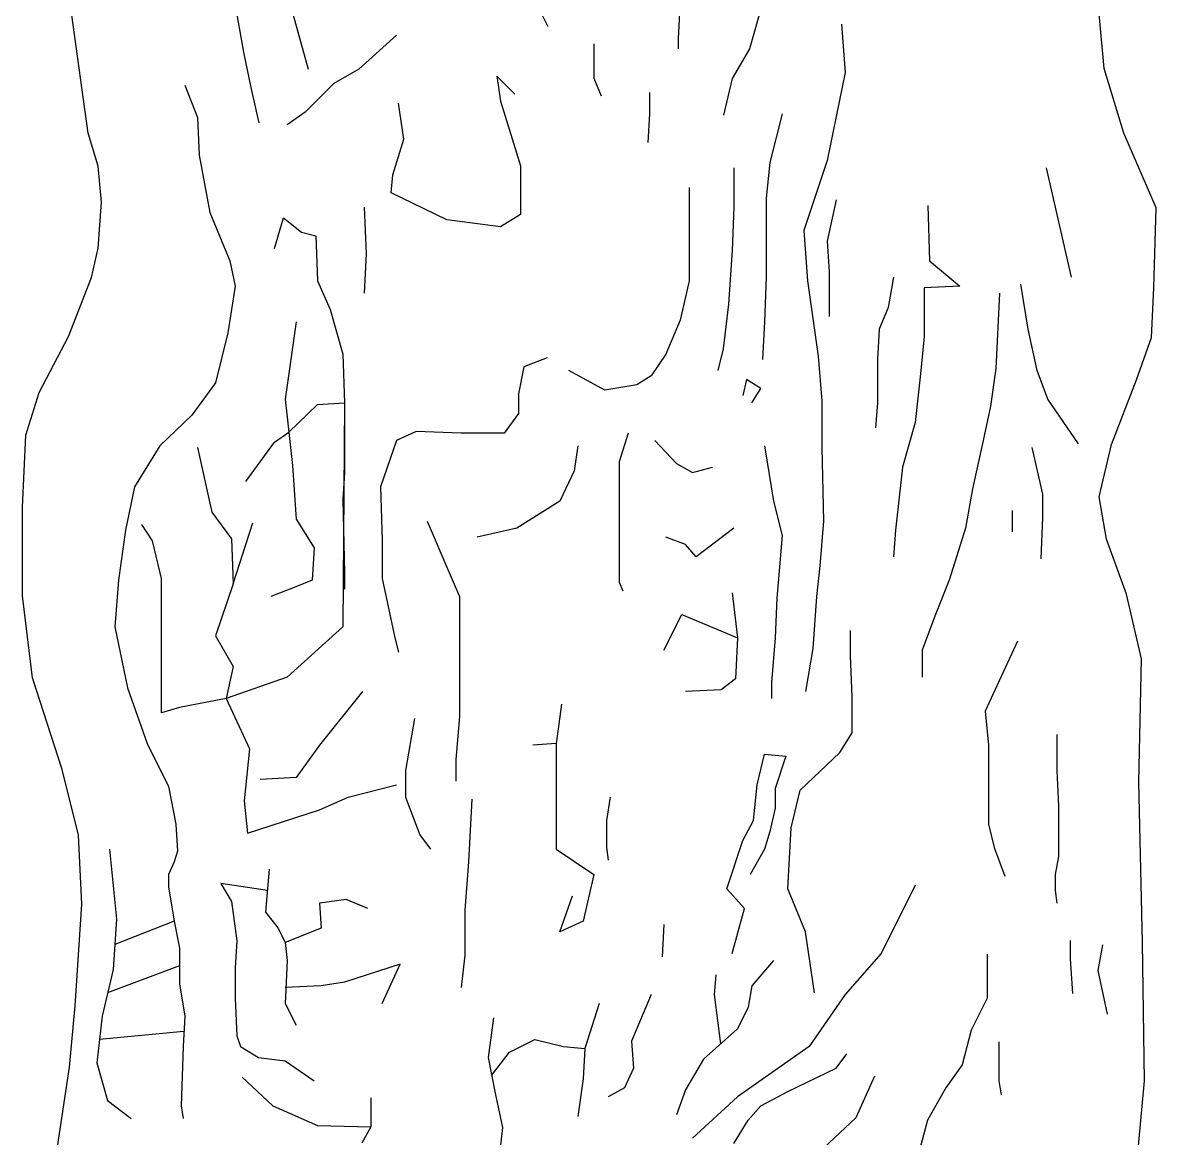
# Model space of a CAD drawing. Header units: millimetres. Extents: x -8050 to 7892, y -21 to 20150.
# Drawn here: x -751 to 669, y 1953 to 3351 of the extents above; entities that cross this region are included whole.
import ezdxf

# ---------------------------------------------------------------- set-up
doc = ezdxf.new("R2010")
doc.units = ezdxf.units.MM
doc.layers.add('ceco.net 158', color=7, linetype='Continuous')

msp = doc.modelspace()

# ---------------------------------------------------------------- linework, layer by layer
at = {"layer": 'ceco.net 158'}
for p, q in [((-486, 3377.3), (-474.5, 3313.8)), ((72.5, 3379), (70.3, 3331.1)), ((175, 3372.5), (159.7, 3318)), ((-677.3, 3269.9), (-689.7, 3360.4)), ((-412.9, 3361.9), (-393.7, 3292.6)), ((-99.8, 3359.4), (-93.3, 3346.3)), ((603.9, 3293.5), (597.6, 3362.2)), ((274.9, 3349), (279.4, 3288.3)), ((-282.8, 3335.5), (-330, 3292.8)), ((70.3, 3331.1), (70.3, 3318)), ((-474.5, 3313.8), (-464.9, 3267.6)), ((-35.4, 3324.3), (-35.4, 3304.1)), ((159.7, 3318), (137.9, 3280.9)), ((-35.4, 3304.1), (-35.4, 3281.6)), ((-330, 3292.8), (-361.5, 3274.8)), ((-134.4, 3261.4), (-156.9, 3283.8)), ((-156.9, 3283.8), (-152.4, 3252.4)), ((279.4, 3288.3), (256.9, 3178.2)), ((628.8, 3212.4), (603.9, 3293.5)), ((-669.1, 3212.4), (-677.3, 3269.9)), ((-548.2, 3272.6), (-532.4, 3232.1)), ((-361.5, 3274.8), (-397.5, 3238.9)), ((-35.4, 3281.6), (-26.4, 3259.1)), ((137.9, 3280.9), (127, 3235.1)), ((-464.9, 3267.6), (-455.3, 3225.3)), ((34.3, 3263.6), (34.3, 3236.6)), ((-273.8, 3205.1), (-280.5, 3250.1)), ((-152.4, 3252.4), (-141.1, 3216.4)), ((-532.4, 3232.1), (-530.2, 3184.9)), ((-397.5, 3238.9), (-420, 3223.1)), ((34.3, 3236.6), (32, 3200.6)), ((34.3, 3236.6), (34.3, 3236.6)), ((200.7, 3236.6), (185, 3175.9)), ((-656.8, 3171.3), (-669.1, 3212.4)), ((-141.1, 3216.4), (-127.6, 3171.4)), ((669.4, 3118.7), (628.8, 3212.4)), ((-287.3, 3160.2), (-273.8, 3205.1)), ((-530.2, 3184.9), (-516.7, 3113)), ((-652.7, 3126), (-656.8, 3171.3)), ((-127.6, 3171.4), (-127.6, 3110.7)), ((140, 3169.2), (140, 3119.7)), ((185, 3175.9), (180.5, 3130.9)), ((256.9, 3178.2), (227.7, 3090.5)), ((531.3, 3169.2), (562.8, 3032)), ((-289.5, 3137.7), (-287.3, 3160.2)), ((83.8, 3144.4), (83.8, 3056.8)), ((-656.8, 3068.5), (-652.7, 3126)), ((-219.8, 3104), (-289.5, 3137.7)), ((180.5, 3130.9), (180.5, 3083.7)), ((268.2, 3128.7), (256.9, 3077)), ((-516.7, 3113), (-491.9, 3052.3)), ((-323.3, 3119.7), (-321, 3061.3)), ((140, 3119.7), (137.7, 3065.7)), ((382.9, 3122), (385.1, 3052.3)), ((666.3, 3018.8), (669.4, 3118.7)), ((-435.7, 3068), (-424.5, 3106.2)), ((-424.5, 3106.2), (-402, 3088.2)), ((-152.4, 3095), (-219.8, 3104)), ((-127.6, 3110.7), (-152.4, 3095)), ((-402, 3088.2), (-384, 3083.7)), ((-384, 3083.7), (-381.7, 3027.5)), ((-152.4, 3095), (-152.4, 3095)), ((180.5, 3083.7), (180.5, 3032)), ((227.7, 3090.5), (232.2, 3027.5)), ((256.9, 3077), (259.2, 3038.8)), ((-665, 3031.5), (-656.8, 3068.5)), ((-321, 3061.3), (-323.3, 3011.8)), ((83.8, 3056.8), (83.8, 3027.5)), ((137.7, 3065.7), (133.2, 2998.3)), ((-491.9, 3052.3), (-485.2, 3020.8)), ((385.1, 3052.3), (423.3, 3020.8)), ((-693.8, 2957.4), (-665, 3031.5)), ((-381.7, 3027.5), (-366, 2991.6)), ((83.8, 3027.5), (72.5, 2978.1)), ((180.5, 3032), (178.2, 2975.8)), ((232.2, 3027.5), (238.9, 2980.3)), ((259.2, 3038.8), (259.2, 2982.6)), ((340.1, 3032), (333.4, 2993.8)), ((-485.2, 3020.8), (-494.2, 2962.3)), ((423.3, 3020.8), (378.4, 3018.5)), ((378.4, 3018.5), (378.4, 2957.8)), ((508.8, 2966.8), (499.8, 3023)), ((663.2, 2956.4), (666.3, 3018.8)), ((133.2, 2998.3), (126.5, 2942.1)), ((472.8, 3011.8), (468.3, 2917.4)), ((-366, 2991.6), (-350.3, 2935.3)), ((333.4, 2993.8), (322.1, 2966.8)), ((333.4, 2993.8), (333.4, 2993.8)), ((-408.7, 2975.8), (-422.2, 2879.1)), ((72.5, 2978.1), (54.5, 2935.3)), ((178.2, 2975.8), (176, 2928.6)), ((238.9, 2980.3), (245.7, 2933.1)), ((-730.8, 2887.5), (-693.8, 2957.4)), ((-494.2, 2962.3), (-509.9, 2899.4)), ((322.1, 2966.8), (319.9, 2928.6)), ((378.4, 2957.8), (373.9, 2910.6)), ((520, 2915.1), (508.8, 2966.8)), ((644.4, 2903.3), (663.2, 2956.4)), ((126.5, 2942.1), (119.7, 2915.1)), ((-350.3, 2935.3), (-348, 2874.6)), ((-93.9, 2930.8), (-123.1, 2919.6)), ((54.5, 2935.3), (36.5, 2908.4)), ((245.7, 2933.1), (250.2, 2876.9)), ((319.9, 2928.6), (319.9, 2903.9)), ((-123.1, 2919.6), (-129.9, 2885.9)), ((-21.9, 2890.4), (-66.9, 2915.1)), ((468.3, 2917.4), (461.6, 2870.1)), ((533.5, 2879.1), (520, 2915.1)), ((-509.9, 2899.4), (-539.2, 2858.9)), ((36.5, 2908.4), (18.5, 2897.1)), ((155.7, 2903.9), (151.2, 2883.6)), ((173.7, 2892.6), (155.7, 2903.9)), ((319.9, 2903.9), (319.9, 2874.6)), ((373.9, 2910.6), (367.1, 2849.9)), ((613.2, 2822.1), (644.4, 2903.3)), ((-747.3, 2834.1), (-730.8, 2887.5)), ((-129.9, 2885.9), (-129.9, 2861.1)), ((18.5, 2897.1), (-21.9, 2890.4)), ((162.5, 2874.6), (173.7, 2892.6)), ((-422.2, 2879.1), (-413.2, 2795.9)), ((-417.7, 2837.5), (-381.7, 2872.4)), ((-381.7, 2872.4), (-348, 2874.6)), ((-348, 2874.6), (-350.3, 2593.6)), ((-348, 2874.6), (-348, 2787)), ((250.2, 2876.9), (250.2, 2818.4)), ((319.9, 2874.6), (317.6, 2843.2)), ((461.6, 2870.1), (452.6, 2827.4)), ((571.8, 2822.9), (533.5, 2879.1)), ((-539.2, 2858.9), (-579.6, 2820.7)), ((-129.9, 2861.1), (-147.9, 2836.4)), ((367.1, 2849.9), (351.4, 2793.7)), ((-751.4, 2743.6), (-747.3, 2834.1)), ((-435.7, 2825.2), (-417.7, 2837.5)), ((-282.8, 2827.4), (-303, 2769)), ((-258.1, 2838.7), (-282.8, 2827.4)), ((-201.8, 2836.4), (-258.1, 2838.7)), ((-147.9, 2836.4), (-201.8, 2836.4)), ((7.3, 2836.4), (-3.9, 2800.4)), ((41, 2827.4), (68, 2798.2)), ((452.6, 2827.4), (439.1, 2766.7)), ((-579.6, 2820.7), (-611.1, 2769)), ((-532.4, 2818.4), (-514.4, 2737.5)), ((-471.7, 2775.7), (-435.7, 2825.2)), ((-55.7, 2820.7), (-60.2, 2789.2)), ((178.2, 2820.7), (189.5, 2751)), ((250.2, 2818.4), (252.4, 2726.2)), ((513.3, 2818.4), (526.8, 2760)), ((597.6, 2756.6), (613.2, 2822.1)), ((-3.9, 2800.4), (-3.9, 2764.5)), ((-413.2, 2795.9), (-408.7, 2728.5)), ((-348, 2787), (-350.3, 2753.2)), ((-60.2, 2789.2), (-78.2, 2751)), ((68, 2798.2), (88.3, 2787)), ((88.3, 2787), (113, 2793.7)), ((113, 2793.7), (113, 2793.7)), ((351.4, 2793.7), (342.4, 2715)), ((-611.1, 2769), (-622.4, 2715)), ((-303, 2769), (-300.8, 2701.5)), ((-3.9, 2764.5), (-3.9, 2715)), ((439.1, 2766.7), (430.1, 2717.3)), ((526.8, 2760), (526.8, 2730.7)), ((607, 2703.5), (597.6, 2756.6)), ((-751.4, 2632.6), (-751.4, 2743.6)), ((-350.3, 2753.2), (-348, 2661)), ((-78.2, 2751), (-132.1, 2717.3)), ((189.5, 2751), (200.7, 2708.3)), ((-514.4, 2737.5), (-489.7, 2703.8)), ((-408.7, 2728.5), (-386.2, 2692.5)), ((488.6, 2739.7), (488.6, 2712.8)), ((526.8, 2730.7), (524.5, 2679)), ((-622.4, 2715), (-631.4, 2652.1)), ((-588.6, 2701.5), (-602.1, 2721.8)), ((-487.4, 2647.6), (-462.7, 2724)), ((-244.6, 2726.2), (-222.1, 2674.5)), ((-132.1, 2717.3), (-181.6, 2706)), ((-3.9, 2715), (-3.9, 2679)), ((140, 2717.3), (92.8, 2681.3)), ((252.4, 2726.2), (247.9, 2670)), ((342.4, 2715), (340.1, 2681.3)), ((430.1, 2717.3), (409.8, 2652.1)), ((-577.4, 2654.3), (-588.6, 2701.5)), ((-489.7, 2703.8), (-487.4, 2647.6)), ((-300.8, 2701.5), (-300.8, 2654.3)), ((79.3, 2697), (54.5, 2706)), ((54.5, 2706), (54.5, 2706)), ((200.7, 2708.3), (194, 2629.6)), ((632, 2634.8), (607, 2703.5)), ((-386.2, 2692.5), (-388.5, 2652.1)), ((92.8, 2681.3), (79.3, 2697)), ((-222.1, 2674.5), (-204.1, 2631.8)), ((-3.9, 2679), (-3.9, 2649.8)), ((-348, 2661), (-348, 2640.8)), ((247.9, 2670), (243.4, 2631.8)), ((-631.4, 2652.1), (-635.9, 2593.6)), ((-577.4, 2586.8), (-577.4, 2654.3)), ((-487.4, 2647.6), (-509.9, 2582.4)), ((-411, 2643.1), (-440.2, 2631.8)), ((-388.5, 2652.1), (-411, 2643.1)), ((-300.8, 2654.3), (-285, 2580.1)), ((-3.9, 2649.8), (0.6, 2638.6)), ((409.8, 2652.1), (391.9, 2607.1)), ((-739, 2529.8), (-751.4, 2632.6)), ((-204.1, 2631.8), (-204.1, 2575.6)), ((137.7, 2636.3), (144.5, 2580.1)), ((194, 2629.6), (191.7, 2580.1)), ((243.4, 2631.8), (238.9, 2566.6)), ((650.7, 2553.7), (632, 2634.8)), ((52.3, 2564.4), (74.8, 2609.3)), ((74.8, 2609.3), (144.5, 2580.1)), ((391.9, 2607.1), (376.1, 2564.4)), ((-635.9, 2593.6), (-620.1, 2517.2)), ((-577.4, 2485.7), (-577.4, 2586.8)), ((-350.3, 2593.6), (-420, 2530.6)), ((286.2, 2557.6), (286.2, 2589.1)), ((-509.9, 2582.4), (-487.4, 2544.1)), ((-285, 2580.1), (-280.5, 2562.1)), ((-204.1, 2575.6), (-204.1, 2532.9)), ((144.5, 2580.1), (142.2, 2528.4)), ((191.7, 2580.1), (187.2, 2523.9)), ((495.3, 2575.6), (454.8, 2487.9)), ((238.9, 2566.6), (229.9, 2512.7)), ((288.4, 2505.9), (286.2, 2557.6)), ((376.1, 2564.4), (376.1, 2530.6)), ((-487.4, 2544.1), (-496.4, 2503.7)), ((647.3, 2399.1), (650.7, 2553.7)), ((-702, 2414.7), (-739, 2529.8)), ((-420, 2530.6), (-496.4, 2503.7)), ((-204.1, 2532.9), (-204.1, 2481.2)), ((-620.1, 2517.2), (-595.4, 2447.5)), ((124.2, 2514.9), (79.3, 2512.7)), ((142.2, 2528.4), (124.2, 2514.9)), ((187.2, 2523.9), (187.2, 2503.7)), ((-496.4, 2503.7), (-554.9, 2492.4)), ((-496.4, 2503.7), (-467.2, 2440.7)), ((-325.5, 2512.7), (-379.5, 2445.2)), ((288.4, 2460.9), (288.4, 2505.9)), ((-554.9, 2492.4), (-577.4, 2485.7)), ((-75.9, 2496.9), (-82.7, 2447.5)), ((454.8, 2487.9), (459.3, 2445.2)), ((-260.3, 2478.9), (-271.6, 2413.7)), ((-204.1, 2481.2), (-208.6, 2427.2)), ((272.7, 2436.2), (288.4, 2460.9)), ((544.8, 2458.7), (544.8, 2413.7)), ((-595.4, 2447.5), (-568.4, 2393.5)), ((-379.5, 2445.2), (-408.7, 2404.7)), ((-82.7, 2447.5), (-111.9, 2445.2)), ((-82.7, 2447.5), (-82.7, 2377.8)), ((459.3, 2445.2), (459.3, 2384.5)), ((-467.2, 2440.7), (-473.9, 2375.5)), ((169.2, 2395.7), (178.2, 2434)), ((178.2, 2434), (205.2, 2431.7)), ((205.2, 2431.7), (191.7, 2391.2)), ((223.2, 2389), (272.7, 2436.2)), ((-208.6, 2427.2), (-208.6, 2400.2)), ((-681.5, 2332.5), (-702, 2414.7)), ((-408.7, 2404.7), (-453.7, 2402.5)), ((-271.6, 2413.7), (-271.6, 2380)), ((544.8, 2413.7), (547, 2368.8)), ((-568.4, 2393.5), (-559.4, 2346.3)), ((-343.5, 2380), (-282.8, 2395.7)), ((164.7, 2350.8), (169.2, 2395.7)), ((191.7, 2391.2), (191.7, 2366.5)), ((211.9, 2341.8), (223.2, 2389)), ((652.3, 2198.1), (647.3, 2399.1)), ((-473.9, 2375.5), (-469.5, 2335)), ((-379.5, 2364.3), (-343.5, 2380)), ((-271.6, 2380), (-253.6, 2332.8)), ((-188.3, 2377.8), (-192.8, 2299.1)), ((-82.7, 2377.8), (-82.7, 2337.3)), ((-15.2, 2380), (-19.7, 2350.8)), ((459.3, 2384.5), (459.3, 2346.3)), ((-469.5, 2335), (-379.5, 2364.3)), ((191.7, 2366.5), (185, 2337.3)), ((547, 2368.8), (547, 2337.3)), ((-559.4, 2346.3), (-557.2, 2312.6)), ((-19.7, 2350.8), (-19.7, 2317)), ((151.2, 2326), (164.7, 2350.8)), ((459.3, 2346.3), (466.1, 2317)), ((-677.3, 2246.1), (-681.5, 2332.5)), ((-469.5, 2335), (-469.5, 2335)), ((-253.6, 2332.8), (-240.1, 2314.8)), ((-82.7, 2337.3), (-82.7, 2314.8)), ((185, 2337.3), (178.2, 2314.8)), ((207.4, 2265.3), (211.9, 2341.8)), ((547, 2337.3), (547, 2305.8)), ((-19.7, 2317), (-17.4, 2301.3)), ((131, 2265.3), (151.2, 2326)), ((466.1, 2317), (479.6, 2281.1)), ((-642.6, 2314.8), (-633.6, 2227.1)), ((-557.2, 2312.6), (-561.7, 2299.1)), ((-82.7, 2314.8), (-35.4, 2283.3)), ((178.2, 2314.8), (160.2, 2283.3)), ((547, 2305.8), (542.5, 2283.3)), ((-561.7, 2299.1), (-568.4, 2283.3)), ((-442.5, 2290.1), (-447, 2236.1)), ((-192.8, 2299.1), (-197.3, 2238.4)), ((-568.4, 2283.3), (-568.4, 2267.6)), ((-35.4, 2283.3), (-48.9, 2224.9)), ((542.5, 2283.3), (542.5, 2263.1)), ((-568.4, 2267.6), (-561.7, 2224.9)), ((-444.7, 2263.1), (-503.2, 2272.1)), ((-503.2, 2272.1), (-489.7, 2249.6)), ((153.5, 2240.6), (131, 2265.3)), ((131, 2265.3), (131, 2265.3)), ((229.9, 2211.4), (207.4, 2265.3)), ((367.1, 2269.8), (324.4, 2184.4)), ((542.5, 2263.1), (544.8, 2247.4)), ((-685.6, 2118.7), (-677.3, 2246.1)), ((-489.7, 2249.6), (-482.9, 2200.1)), ((-345.8, 2251.8), (-379.5, 2247.4)), ((-379.5, 2247.4), (-377.2, 2215.9)), ((-318.8, 2240.6), (-345.8, 2251.8)), ((-78.2, 2211.4), (-62.4, 2256.3)), ((-447, 2236.1), (-431.2, 2215.9)), ((-197.3, 2238.4), (-197.3, 2182.1)), ((137.7, 2184.4), (153.5, 2240.6)), ((-633.6, 2227.1), (-638.1, 2164.2)), ((-561.7, 2224.9), (-635.9, 2195.6)), ((-561.7, 2224.9), (-554.9, 2191.1)), ((-48.9, 2224.9), (-78.2, 2211.4)), ((-48.9, 2224.9), (-48.9, 2224.9)), ((52.3, 2220.4), (50, 2179.9)), ((-431.2, 2215.9), (-422.2, 2197.9)), ((-377.2, 2215.9), (-422.2, 2197.9)), ((241.2, 2134.9), (229.9, 2211.4)), ((-554.9, 2191.1), (-554.9, 2146.2)), ((-482.9, 2200.1), (-485.2, 2166.4)), ((-422.2, 2197.9), (-420, 2175.4)), ((561.6, 2200.6), (561.6, 2177.5)), ((602.1, 2194.9), (596.3, 2163.1)), ((654.8, 2024.5), (652.3, 2198.1)), ((-420, 2175.4), (-422.2, 2121.4)), ((-197.3, 2182.1), (-201.8, 2141.7)), ((189.5, 2175.4), (162.5, 2143.9)), ((324.4, 2184.4), (279.4, 2132.7)), ((457.6, 2183.3), (457.6, 2128.4)), ((561.6, 2177.5), (564.5, 2134.2)), ((-638.1, 2164.2), (-651.6, 2105.7)), ((-554.9, 2168.7), (-644.9, 2134.9)), ((-485.2, 2166.4), (-485.2, 2128.2)), ((-278.3, 2170.9), (-348, 2148.4)), ((-300.8, 2121.4), (-278.3, 2170.9)), ((596.3, 2163.1), (596.3, 2163.1)), ((596.3, 2163.1), (607.8, 2108.2)), ((-554.9, 2146.2), (-548.2, 2105.7)), ((-348, 2148.4), (-377.2, 2143.9)), ((117.5, 2157.4), (115.2, 2132.7)), ((-377.2, 2143.9), (-422.2, 2141.7)), ((-422.2, 2141.7), (-422.2, 2141.7)), ((36.5, 2132.7), (11.8, 2074.2)), ((115.2, 2132.7), (119.7, 2096.7)), ((162.5, 2143.9), (158, 2116.9)), ((279.4, 2132.7), (234.4, 2067.5)), ((-692.8, 2041.6), (-685.6, 2118.7)), ((-485.2, 2128.2), (-482.9, 2081)), ((-422.2, 2121.4), (-408.7, 2094.5)), ((-28.7, 2121.4), (-46.7, 2065.2)), ((457.6, 2128.4), (437.4, 2088)), ((457.6, 2128.4), (457.6, 2128.4)), ((-651.6, 2105.7), (-658.4, 2047.2)), ((-548.2, 2105.7), (-550.4, 2067.5)), ((-161.4, 2103.5), (-168.1, 2054)), ((158, 2116.9), (144.5, 2090)), ((144.5, 2090), (101.8, 2051.7)), ((119.7, 2096.7), (123.1, 2070.9)), ((-549.3, 2086.6), (-655, 2076.5)), ((-482.9, 2081), (-478.4, 2067.5)), ((-141.1, 2060.7), (-109.6, 2076.5)), ((-109.6, 2076.5), (-73.7, 2067.5)), ((437.4, 2088), (425.9, 2044.7)), ((-550.4, 2067.5), (-552.7, 1993.3)), ((-478.4, 2067.5), (-456, 2054)), ((-163.6, 2031.5), (-141.1, 2060.7)), ((-73.7, 2067.5), (-46.7, 2065.2)), ((-46.7, 2065.2), (-48.9, 2027)), ((11.8, 2074.2), (14, 2040.5)), ((234.4, 2067.5), (144.5, 2004.5)), ((472.1, 2073.6), (472.1, 2024.5)), ((-658.4, 2047.2), (-644.9, 2000)), ((-456, 2054), (-422.2, 2049.5)), ((-422.2, 2049.5), (-422.2, 2049.5)), ((-422.2, 2049.5), (-386.2, 2024.8)), ((-168.1, 2054), (-159.1, 2009)), ((101.8, 2051.7), (79.3, 2013.5)), ((268.2, 2040.5), (281.7, 2058.5)), ((-710.3, 1925.1), (-692.8, 2041.6)), ((14, 2040.5), (2.8, 2015.8)), ((207.4, 2011.3), (268.2, 2040.5)), ((425.9, 2044.7), (405.6, 2015.8)), ((-476.2, 2029.3), (-438, 1993.3)), ((-48.9, 2027), (-55.7, 1979.8)), ((316.1, 2030.3), (293, 1978.3)), ((472.1, 2024.5), (475, 2007.2)), ((642.4, 1893), (654.8, 2024.5)), ((-315.2, 2003.3), (-315.2, 1967)), ((-159.1, 2009), (-150.1, 1966.3)), ((2.8, 2015.8), (-17.4, 2004.5)), ((79.3, 2013.5), (68, 1982)), ((144.5, 2004.5), (88.3, 1952.8)), ((173.7, 1993.3), (207.4, 2011.3)), ((405.6, 2015.8), (382.5, 1975.4)), ((475, 2007.2), (475, 2007.2)), ((-644.9, 2000), (-644.9, 2000)), ((-644.9, 2000), (-615.6, 1977.5)), ((-552.7, 1993.3), (-550.4, 1977.5)), ((-438, 1993.3), (-381.7, 1968.6)), ((158, 1975.3), (173.7, 1993.3)), ((140, 1946.1), (158, 1975.3)), ((293, 1978.3), (252.6, 1940.7)), ((293, 1978.3), (293, 1978.3)), ((382.5, 1975.4), (368.1, 1920.5)), ((-381.7, 1968.6), (-315.2, 1967)), ((-315.2, 1967), (-326.5, 1946.5)), ((-150.1, 1966.3), (-152.4, 1943.8))]:
    msp.add_line(p, q, dxfattribs=at)

doc.saveas('drawing.dxf')
